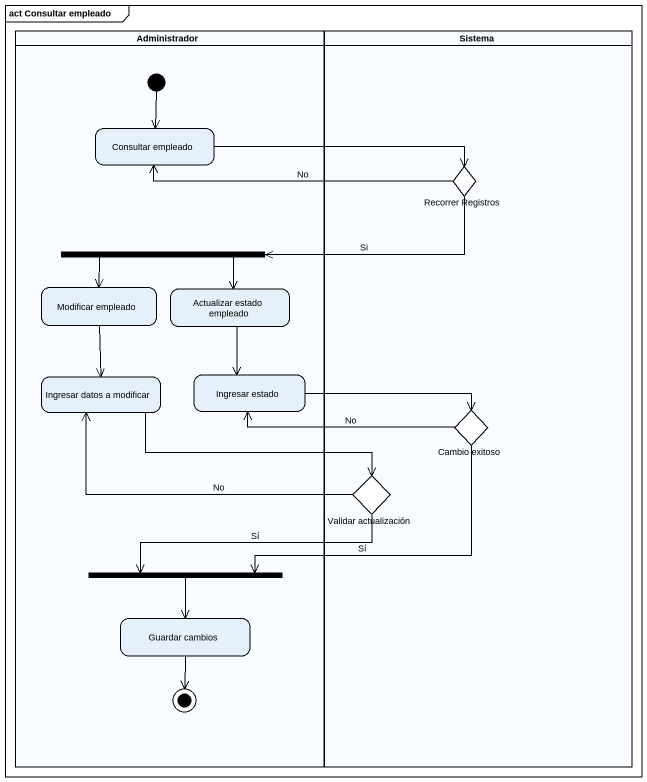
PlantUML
@startuml
mainframe act Consultar empleado
hide empty description
state Administrador <<partition>> {
  state "Consultar empleado" as Consultar_empleado
  state fork1 <<fork>>
  state "Modificar empleado" as Modificar_empleado
  state "Actualizar estado empleado" as Actualizar_estado_empleado
  state "Ingresar datos a modificar" as Ingresar_datos_a_modificar
  state "Ingresar estado" as Ingresar_estado
  state fork2 <<join>>
  state "Guardar cambios" as Guardar_cambios
  [*] --> Consultar_empleado
  Guardar_cambios --> [*]
}
state Sistema <<partition>> {
  state "Recorrer Registros" as Recorrer_Registros <<choice>>
  state "Cambio exitoso" as Cambio_exitoso <<choice>>
  state "Validar actualización" as Validar_actualización <<choice>>
}
Consultar_empleado -right-> Recorrer_Registros
Recorrer_Registros -left-> Consultar_empleado : No
Recorrer_Registros -left-> fork1 : Si
fork1 --> Modificar_empleado
fork1 --> Actualizar_estado_empleado
Modificar_empleado --> Ingresar_datos_a_modificar
Actualizar_estado_empleado --> Ingresar_estado
Ingresar_datos_a_modificar -right-> Validar_actualización
Ingresar_estado -right-> Cambio_exitoso
Cambio_exitoso -left-> Ingresar_estado : No
Cambio_exitoso -left-> fork2 : Sí
Validar_actualización -left-> Ingresar_datos_a_modificar : No
Validar_actualización -left-> fork2 : Sí
fork2 --> Guardar_cambios
@enduml
